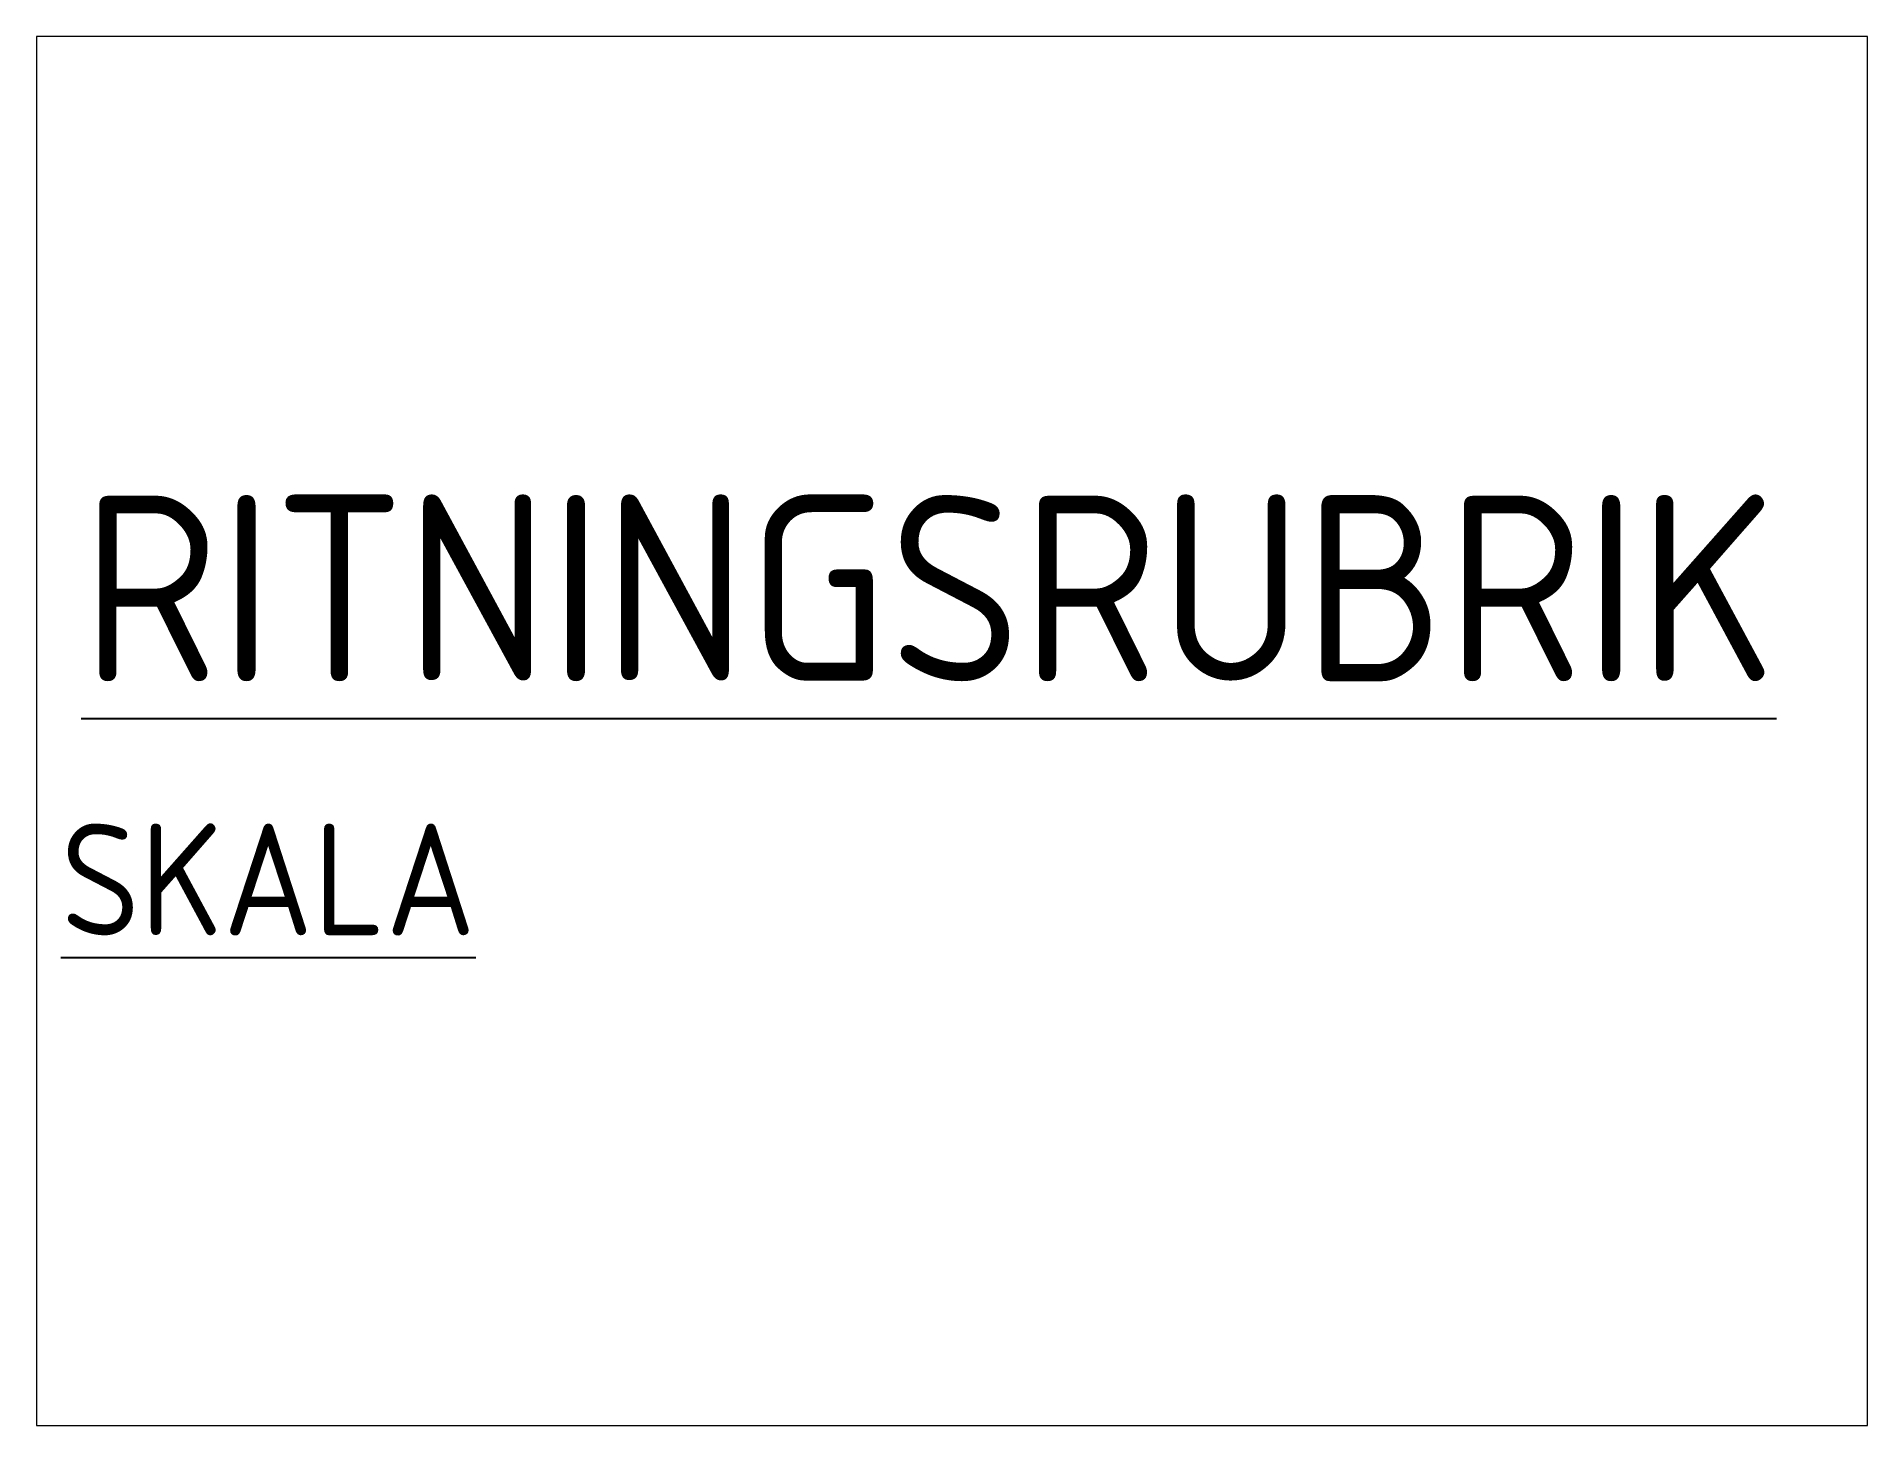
# Paper-space layout 'Layout1' of a CAD drawing. Header units: millimetres. Extents: x 26 to 231, y 20 to 176.
# The model-space entities are those that its viewports show. They can reach past a viewport. Long polylines and large blocks are cut down to what shows.
import ezdxf

# ---------------------------------------------------------------- set-up
doc = ezdxf.new("R2010")
doc.units = ezdxf.units.MM
doc.styles.add('ISO', font='isocp.shx')

# ---------------------------------------------------------------- blocks, each defined once
blk = doc.blocks.new('Ritnrub')
at = {"style": 'ISO'}
blk.add_text('%%URITNINGSRUBRIK', height=5, dxfattribs=at).set_placement((0, 0))
at = {"color": 3, "style": 'ISO'}
blk.add_text('%%USKALA', height=3, dxfattribs=at).set_placement((-0.552, -6.825))

msp = doc.modelspace()

# ---------------------------------------------------------------- block references
msp.add_blockref('Ritnrub', (0, 0))

psp = doc.layouts.get("Layout1")

# ---------------------------------------------------------------- viewports
at = {"layer": '0'}
psp.add_viewport(center=(128.5, 97.5), size=(205.6, 156), view_center_point=(23.38, -1.338), view_height=37.30018, dxfattribs=at)

doc.saveas('drawing.dxf')
